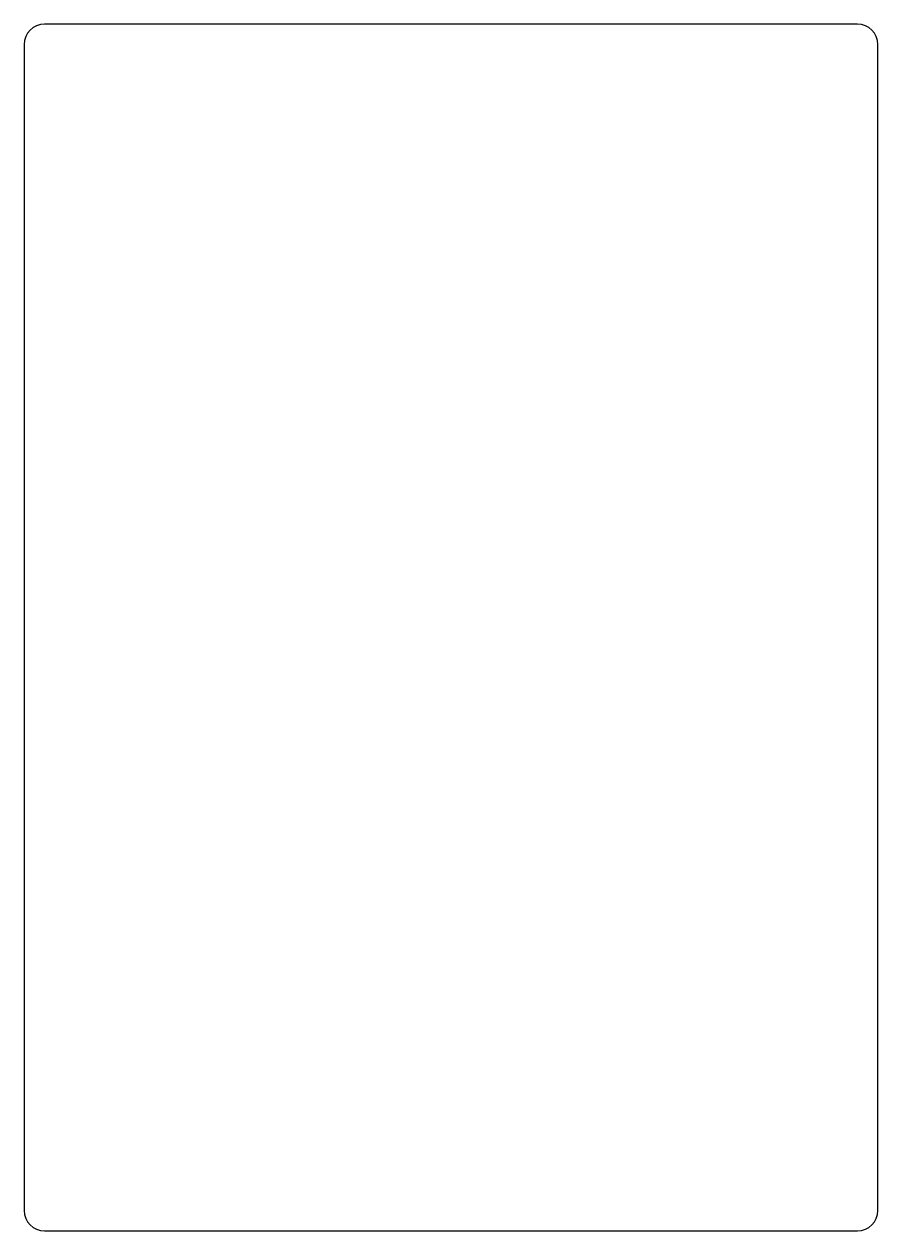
# Model space of a CAD drawing. Header units: millimetres. Extents: x 0 to 210, y 0 to 297.
import ezdxf

# ---------------------------------------------------------------- set-up
doc = ezdxf.new("R2010")
doc.units = ezdxf.units.MM
doc.layers.add('Sketch', color=7, linetype='CONTINUOUS')

msp = doc.modelspace()

# ---------------------------------------------------------------- linework, layer by layer
at = {"layer": 'Sketch'}
for p, q in [((205, 297), (5, 297)), ((0, 292), (0, 5)), ((210, 5), (210, 292)), ((5, 0), (205, 0))]:
    msp.add_line(p, q, dxfattribs=at)
for centre, start, end in [((5, 292), 90, 180), ((205, 292), 0, 90), ((5, 5), 180, -90), ((205, 5), -90, 0)]:
    msp.add_arc(centre, 5, start, end, dxfattribs=at)

doc.saveas('drawing.dxf')
